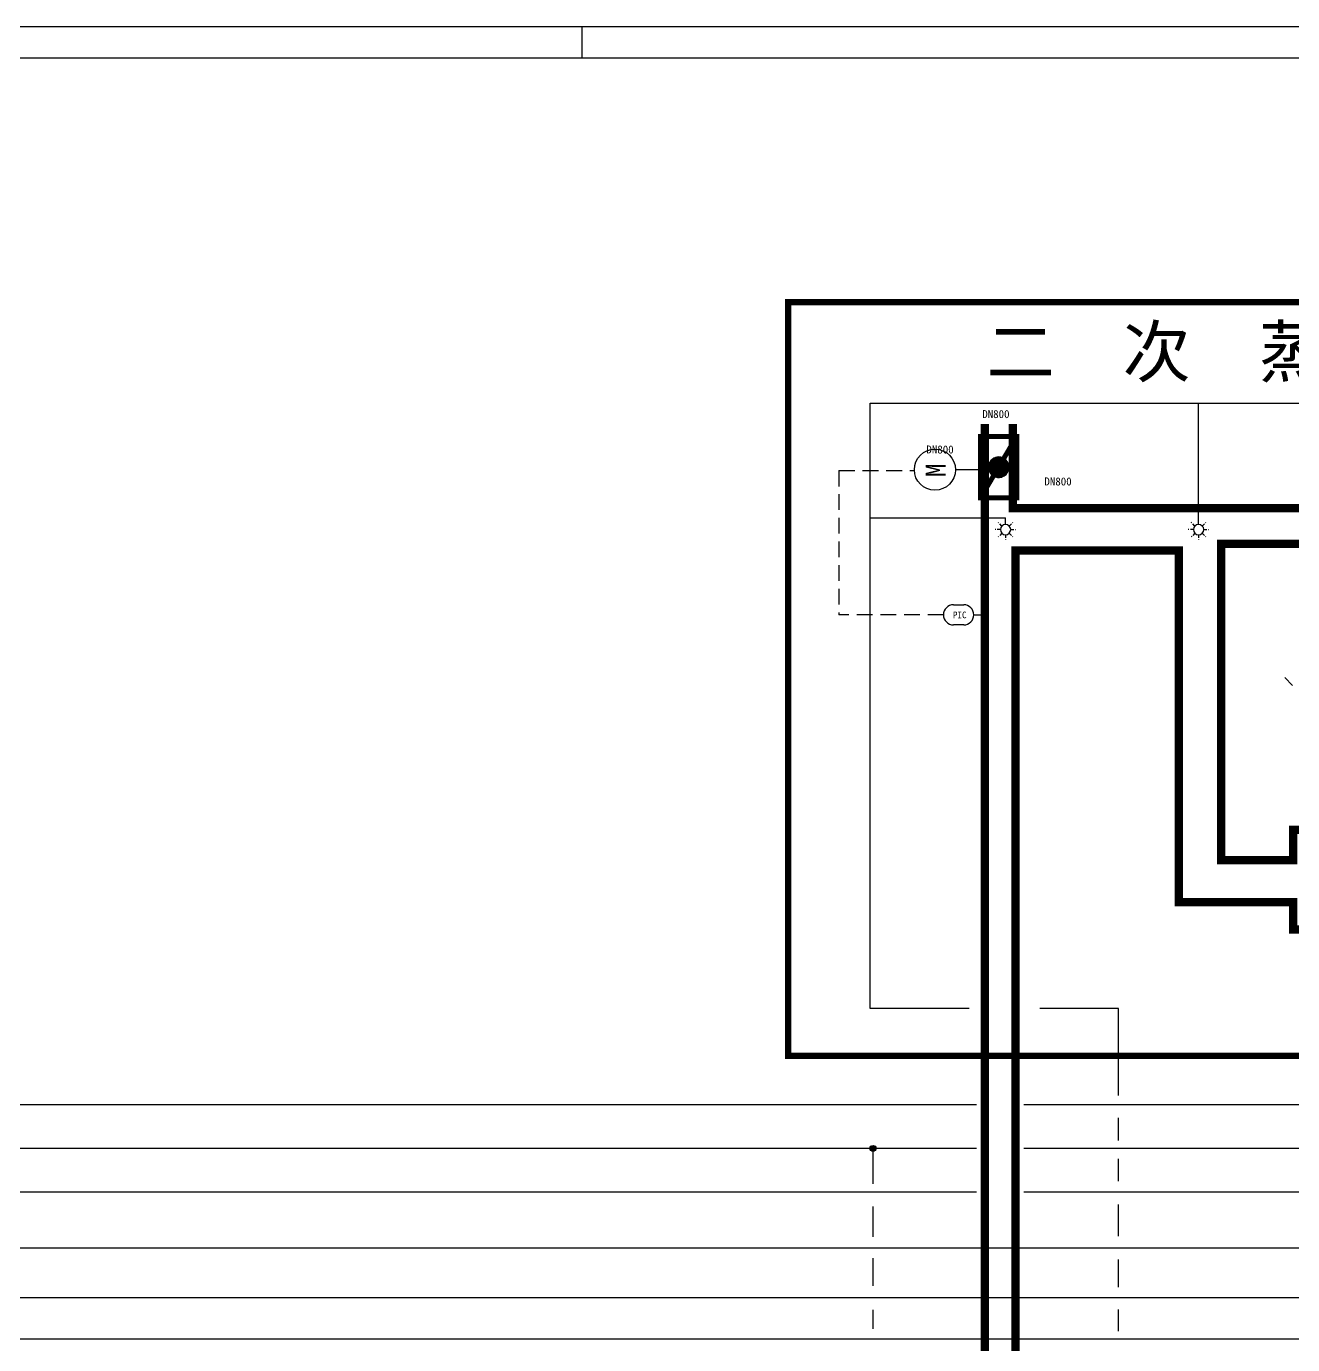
# Model space of a CAD drawing. Header units: millimetres. Extents: x 702 to 1891, y -286 to 555.
# Drawn here: x 1422.9 to 1623.6, y 345.8 to 554.9 of the extents above; entities that cross this region are included whole.
import ezdxf

# ---------------------------------------------------------------- set-up
doc = ezdxf.new("R2010")
doc.units = ezdxf.units.MM
doc.header["$MEASUREMENT"] = 0
doc.linetypes.add('1', pattern=[0])
doc.linetypes.add('GESTRICHELT', pattern=[0.75, 0.5, -0.25])
doc.layers.get('0').update_dxf_attribs({"linetype": 'CONTINUOUS'})
for name, color, linetype in [('CIP', 24, 'CONTINUOUS'), ('DUENN', 7, 'CONTINUOUS'), ('TEXT', 7, 'CONTINUOUS')]:
    doc.layers.add(name, color=color, linetype=linetype)

# ---------------------------------------------------------------- blocks, each defined once
blk = doc.blocks.new('A$C0B47380F')
for p, q in [((0, 841), (1189, 841)), ((809, 841), (809, 836)), ((20, 836), (1184, 836))]:
    blk.add_line(p, q)
blk = doc.blocks.new('T961')
at = {"color": 6, "linetype": 'GESTRICHELT', "ltscale": 3}
for p, q in [((-2.5, 0), (-5, 0)), ((-1.77, 1.77), (-3.54, 3.54)), ((1.77, 1.77), (3.54, 3.54)), ((2.5, 0), (5, 0)), ((-1.77, -1.77), (-3.54, -3.54)), ((0, -2.5), (0, -5)), ((1.77, -1.77), (3.54, -3.54))]:
    blk.add_line(p, q, dxfattribs=at)
at = {"color": 3}
blk.add_circle((0, 0), 2.5, dxfattribs=at)

msp = doc.modelspace()

# ---------------------------------------------------------------- hatches: boundary and pattern name
at = {"layer": 'TEXT'}
msp.add_hatch(color=256, dxfattribs=at).paths.add_polyline_path([(1557.6, 376.96, 1), (1556.65, 376.96, 1)])

# ---------------------------------------------------------------- linework, layer by layer
at = {"color": 3, "linetype": '1'}
for p, q in [((1575.44, 485.27), (1575.42, 485.11)), ((1577.15, 483.4), (1575.43, 485.12)), ((1575.48, 485.43), (1575.44, 485.27)), ((1577.33, 483.42), (1575.45, 485.3)), ((1575.53, 485.59), (1575.48, 485.43)), ((1577.49, 483.46), (1575.49, 485.47)), ((1575.59, 485.74), (1575.53, 485.59)), ((1577.65, 483.51), (1575.54, 485.62)), ((1575.67, 485.88), (1575.59, 485.74)), ((1577.79, 483.57), (1575.6, 485.76)), ((1575.76, 486.01), (1575.67, 485.88)), ((1577.91, 483.65), (1575.68, 485.89)), ((1575.87, 486.14), (1575.76, 486.01)), ((1578.03, 483.73), (1575.76, 486.01)), ((1578.14, 483.82), (1575.85, 486.12)), ((1575.99, 486.25), (1575.87, 486.14)), ((1578.25, 483.93), (1575.95, 486.22)), ((1576.12, 486.35), (1575.99, 486.25)), ((1578.34, 484.04), (1576.07, 486.31)), ((1576.26, 486.44), (1576.12, 486.35)), ((1578.42, 484.16), (1576.19, 486.39)), ((1576.41, 486.51), (1576.26, 486.44)), ((1578.49, 484.29), (1576.32, 486.47)), ((1576.56, 486.56), (1576.41, 486.51)), ((1578.56, 484.43), (1576.46, 486.53)), ((1576.72, 486.61), (1576.56, 486.56)), ((1578.61, 484.58), (1576.61, 486.58)), ((1576.88, 486.63), (1576.72, 486.61)), ((1578.64, 484.75), (1576.78, 486.62)), ((1577.04, 486.64), (1576.88, 486.63)), ((1578.67, 484.93), (1576.96, 486.64)), ((1577.08, 486.64), (1577.04, 486.64)), ((1577.24, 486.63), (1577.08, 486.64)), ((1578.66, 485.14), (1577.16, 486.63)), ((1577.4, 486.6), (1577.24, 486.63)), ((1578.63, 485.37), (1577.4, 486.6)), ((1577.56, 486.55), (1577.4, 486.6)), ((1577.71, 486.49), (1577.56, 486.55)), ((1578.53, 485.68), (1577.71, 486.5)), ((1577.86, 486.42), (1577.71, 486.49)), ((1578, 486.33), (1577.86, 486.42)), ((1578.12, 486.23), (1578, 486.33)), ((1578.24, 486.11), (1578.12, 486.23)), ((1578.35, 485.99), (1578.24, 486.11)), ((1578.44, 485.85), (1578.35, 485.99)), ((1578.51, 485.71), (1578.44, 485.85)), ((1578.58, 485.55), (1578.51, 485.71)), ((1578.62, 485.4), (1578.58, 485.55)), ((1578.65, 485.24), (1578.62, 485.4)), ((1578.67, 485.07), (1578.65, 485.24)), ((1574.16, 484.62), (1570.19, 484.62)), ((1575.42, 485.11), (1575.42, 484.94)), ((1575.42, 484.94), (1575.44, 484.78)), ((1576.94, 483.4), (1575.43, 484.92)), ((1575.44, 484.78), (1575.47, 484.62)), ((1576.71, 483.43), (1575.46, 484.68)), ((1575.47, 484.62), (1575.52, 484.46)), ((1575.52, 484.46), (1575.58, 484.31)), ((1576.41, 483.52), (1575.55, 484.38)), ((1575.58, 484.31), (1575.66, 484.17)), ((1575.66, 484.17), (1575.75, 484.03)), ((1575.75, 484.03), (1575.86, 483.91)), ((1575.86, 483.91), (1575.98, 483.79)), ((1575.98, 483.79), (1576.11, 483.69)), ((1576.11, 483.69), (1576.25, 483.6)), ((1576.25, 483.6), (1576.39, 483.53)), ((1576.39, 483.53), (1576.54, 483.47)), ((1576.54, 483.47), (1576.7, 483.43)), ((1576.7, 483.43), (1576.86, 483.4)), ((1576.86, 483.4), (1577.03, 483.39)), ((1577.03, 483.39), (1577.19, 483.4)), ((1577.19, 483.4), (1577.35, 483.42)), ((1577.35, 483.42), (1577.51, 483.46)), ((1577.51, 483.46), (1577.67, 483.52)), ((1577.67, 483.52), (1577.82, 483.59)), ((1577.82, 483.59), (1577.96, 483.67)), ((1577.96, 483.67), (1578.09, 483.77)), ((1578.09, 483.77), (1578.21, 483.88)), ((1578.21, 483.88), (1578.31, 484.01)), ((1578.31, 484.01), (1578.41, 484.14)), ((1578.41, 484.14), (1578.49, 484.28)), ((1578.49, 484.28), (1578.56, 484.43)), ((1578.56, 484.43), (1578.61, 484.59)), ((1578.61, 484.59), (1578.64, 484.75)), ((1578.64, 484.75), (1578.66, 484.91)), ((1578.66, 484.91), (1578.67, 485.07))]:
    msp.add_line(p, q, dxfattribs=at)
at = {"color": 6, "linetype": 'GESTRICHELT', "ltscale": 5}
for p, q in [((1551.71, 484.48), (1551.71, 461.6)), ((1551.71, 484.48), (1563.67, 484.48)), ((1568.28, 461.6), (1551.71, 461.6))]:
    msp.add_line(p, q, dxfattribs=at)
at = {"color": 163}
for p, q in [((1623.65, 450.41), (1622.4, 451.66)), ((1573.5, 376.96), (841.64, 376.96)), ((1557.12, 371.34), (1557.12, 376.96)), ((1813.13, 376.96), (1581.05, 376.96)), ((1557.12, 362.95), (1557.12, 367.74)), ((1557.12, 355.15), (1557.12, 359.55)), ((1557.12, 348.36), (1557.12, 351.35))]:
    msp.add_line(p, q, dxfattribs=at)
at = {"color": 4}
for p, q in [((1573.5, 383.88), (1414.09, 383.88)), ((1819.22, 383.88), (1581.05, 383.88)), ((1573.5, 370.04), (1414.09, 370.04)), ((1807.11, 370.04), (1581.05, 370.04))]:
    msp.add_line(p, q, dxfattribs=at)
at = {"color": 2, "const_width": 1}
msp.add_lwpolyline([(1543.68, 511.18), (1779.08, 511.18), (1779.08, 391.64), (1543.68, 391.64)], close=True, dxfattribs=at)
at = {"color": 3, "linetype": '1', "const_width": 0.792}
msp.add_lwpolyline([(1579.92, 480.17), (1579.92, 489.91), (1574.16, 489.91), (1574.16, 480.17)], close=True, dxfattribs=at)
msp.add_lwpolyline([(1579.92, 489.91), (1574.16, 480.17)], dxfattribs=at)
at = {"color": 3, "linetype": '1'}
msp.add_circle((1566.93, 484.62), 3.26, dxfattribs=at)
at = {"layer": 'CIP'}
for p, q in [((1556.67, 399.17), (1556.67, 495.15)), ((1556.67, 495.15), (1637.81, 495.15)), ((1608.74, 475.93), (1608.74, 495.15)), ((1556.67, 477.01), (1578.13, 477.01)), ((1578.13, 475.93), (1578.13, 477.01)), ((1572.35, 399.17), (1556.67, 399.17)), ((1596.03, 399.17), (1583.55, 399.17)), ((1596.03, 385.35), (1596.03, 399.17)), ((1596.03, 378.24), (1596.03, 381.8)), ((1596.03, 371.78), (1596.03, 375.33)), ((1596.03, 363.06), (1596.03, 368.07)), ((1800.64, 361.16), (1290.32, 361.16)), ((1596.03, 354.94), (1596.03, 359.34)), ((1726.58, 353.28), (1300.11, 353.28)), ((1596.03, 348), (1596.03, 351.39)), ((1638.32, 346.72), (1309.14, 346.72))]:
    msp.add_line(p, q, dxfattribs=at)
at = {"layer": 'DUENN', "color": 1}
for p, q in [((1569.88, 463.2), (1571.49, 463.2)), ((1573.09, 461.6), (1574.39, 461.6)), ((1571.49, 460), (1569.88, 460))]:
    msp.add_line(p, q, dxfattribs=at)
at = {"layer": 'DUENN', "color": 1, "const_width": 1.32}
for points in [[(1574.82, 261.69), (1574.82, 491.86)], [(1640.98, 459.2), (1640.98, 478.52), (1579.26, 478.52), (1579.26, 491.86)], [(1579.73, 261.69), (1579.73, 471.81), (1605.6, 471.81), (1605.6, 416), (1623.71, 416), (1623.71, 411.69), (1654.32, 411.69), (1676.32, 411.69), (1676.32, 416), (1693.71, 416), (1693.71, 422.7), (1676.32, 422.7), (1676.32, 427.48), (1623.71, 427.48), (1623.71, 422.7), (1612.31, 422.7), (1612.31, 472.85), (1634.98, 472.85), (1634.98, 459.2)]]:
    msp.add_lwpolyline(points, dxfattribs=at)
at = {"layer": 'DUENN', "color": 1}
for centre, start, end in [((1569.88, 461.6), 90, 270), ((1571.49, 461.6), 270, 90)]:
    msp.add_arc(centre, 1.6, start, end, dxfattribs=at)
at = {"layer": 'TEXT'}
msp.add_circle((1557.12, 376.96), 0.475, dxfattribs=at)

# ---------------------------------------------------------------- block references
msp.add_blockref('A$C0B47380F', (701.92, -286.06))
at = {"xscale": -0.3271128750489599, "yscale": 0.3271128750489599, "zscale": 0.3271128750489599}
for p in [(1578.13, 475.11), (1608.74, 475.11)]:
    msp.add_blockref('T961', p, dxfattribs=at)

# ---------------------------------------------------------------- texts
for s, height, p in [('DN800', 1.27, (1574.44, 492.81)), ('DN800', 1.27, (1565.58, 487.19)), ('DN800', 1.27, (1584.29, 482.12)), ('PIC', 1.058, (1569.78, 461.06))]:
    msp.add_text(s, height=height).set_placement(p)
at = {"color": 3, "linetype": '1'}
msp.add_text('M', height=3.17, rotation=90, dxfattribs=at).set_placement((1568.65, 483.46))
at = {"color": 0, "linetype": 'GESTRICHELT', "insert": (1656.03, 502.87), "char_height": 7.92, "width": 264, "attachment_point": 5}
msp.add_mtext('{\\f宋体|b0|i0|c134|p2;二  次  蒸  汽  回  收  系  统}', dxfattribs=at)

doc.saveas('drawing.dxf')
